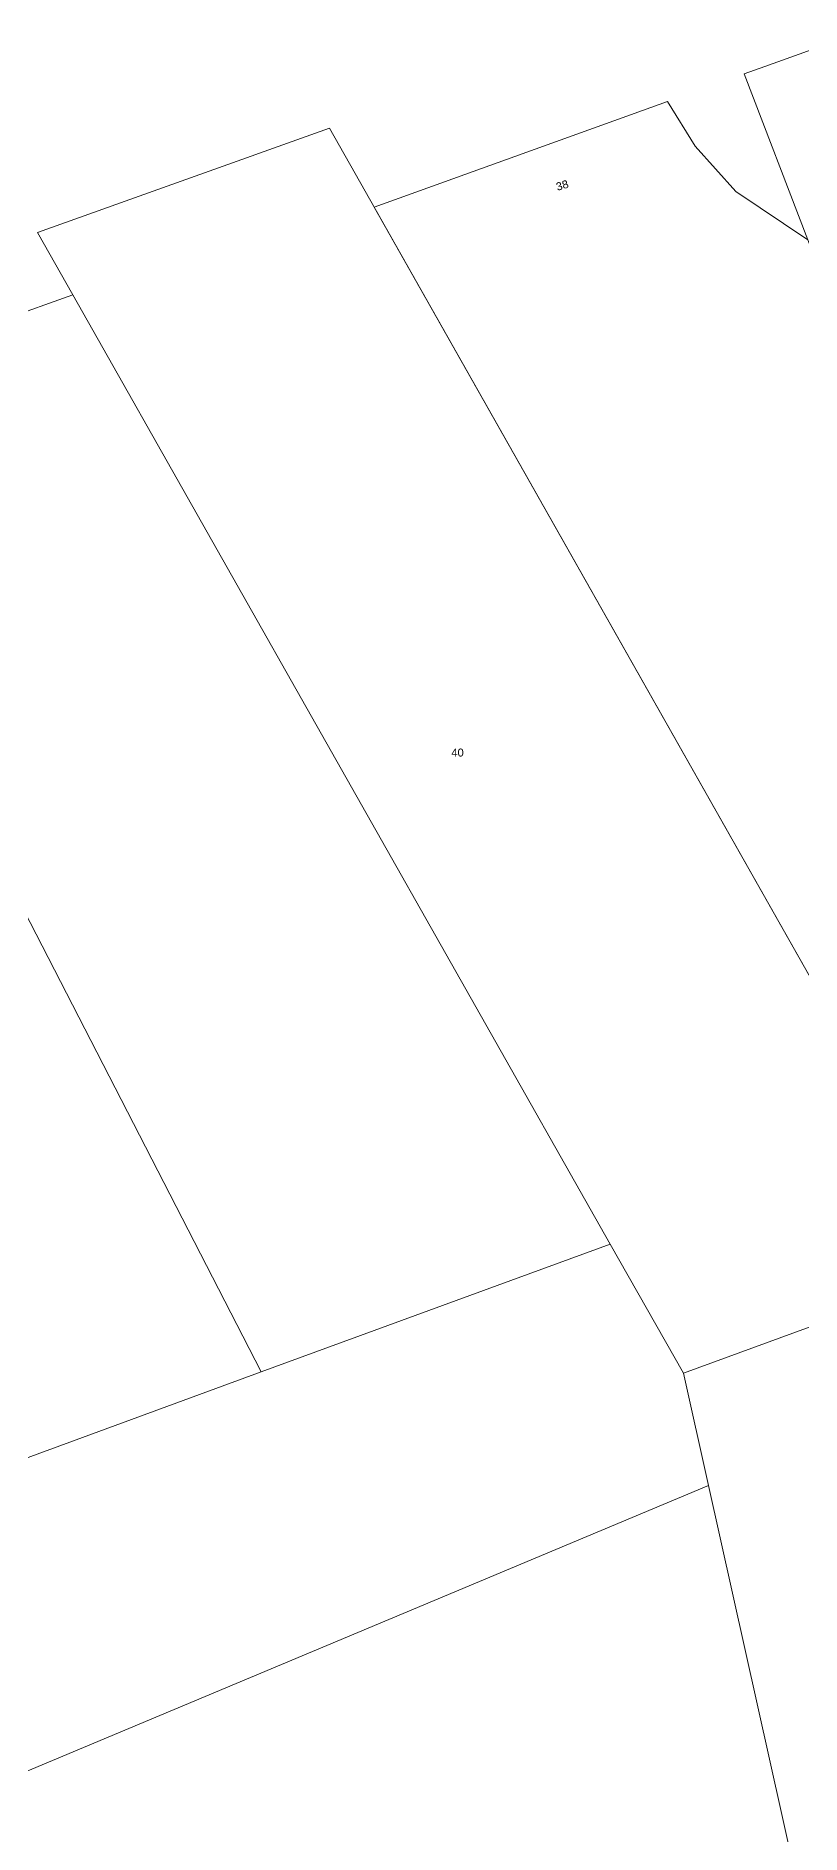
# Model space of a CAD drawing. Header units: metres. Extents: x 308616 to 310825, y 6264327 to 6267194.
# Drawn here: x 309161 to 309333.1, y 6266647.1 to 6267051.5 of the extents above; entities that cross this region are included whole.
import ezdxf

# ---------------------------------------------------------------- set-up
doc = ezdxf.new("R2010")
doc.units = ezdxf.units.M
doc.layers.add('Cadastre Land Parcels_SP_EXT', color=7, linetype='Continuous', lineweight=5)
doc.styles.get("Standard").update_dxf_attribs({"font": 'arial.ttf'})

msp = doc.modelspace()

# ---------------------------------------------------------------- linework, layer by layer
at = {"layer": 'Cadastre Land Parcels_SP_EXT', "linetype": 'Continuous'}
msp.add_lwpolyline([(309344.16, 6267051.51), (309324.97, 6267044.66), (309320.26, 6267042.98), (309334.64, 6267005.66)], dxfattribs=at)
for points in [[(309384.09, 6266779.07), (309417.26, 6266791.21), (309334.64, 6267005.66), (309318.45, 6267016.5), (309309.3, 6267026.69), (309303.06, 6267036.77), (309237.07, 6267013.01), (309372.02, 6266774.66), (309384.09, 6266779.07)], [(309306.64, 6266750.75), (309372.02, 6266774.66), (309227.02, 6267030.77), (309161.33, 6267007.33), (309169.26, 6266993.32), (309290.17, 6266779.77), (309306.64, 6266750.75)], [(309100.72, 6266966.57), (309211.62, 6266751.02), (309290.17, 6266779.77), (309169.26, 6266993.32), (309122.64, 6266976.64), (309100.72, 6266966.57)], [(309211.62, 6266751.02), (309100.72, 6266966.57), (309099.7, 6266968.56), (309075.1, 6266957.16), (309031.67, 6266940.71), (309133.45, 6266722.36), (309211.62, 6266751.02)], [(309069.03, 6266698.79), (309072.32, 6266679.71), (309078.71, 6266656.3), (309088.02, 6266631.53), (309312.27, 6266725.47), (309306.64, 6266750.75), (309290.17, 6266779.77), (309211.62, 6266751.02), (309133.45, 6266722.36), (309069.03, 6266698.79)], [(309435.8, 6266488.86), (309372.02, 6266774.66), (309306.64, 6266750.75), (309312.27, 6266725.47), (309331.53, 6266639.01), (309370.5, 6266464.37), (309435.8, 6266488.86)], [(309088.02, 6266631.53), (309095.6, 6266612.16), (309099.98, 6266600.98), (309104.55, 6266591.98), (309109.67, 6266583.28), (309123.25, 6266562.79), (309134.25, 6266566.81), (309220.82, 6266598.51), (309331.53, 6266639.01), (309312.27, 6266725.47), (309088.02, 6266631.53)]]:
    msp.add_lwpolyline(points, close=True, dxfattribs=at)

# ---------------------------------------------------------------- texts
at = {"layer": 'Cadastre Land Parcels_SP_EXT'}
msp.add_text('38', height=1.8, rotation=16.6109, dxfattribs=at).set_placement((309278.28, 6267016.66))
msp.add_text('40', height=1.8, dxfattribs=at).set_placement((309254.41, 6266889.43))

doc.saveas('drawing.dxf')
